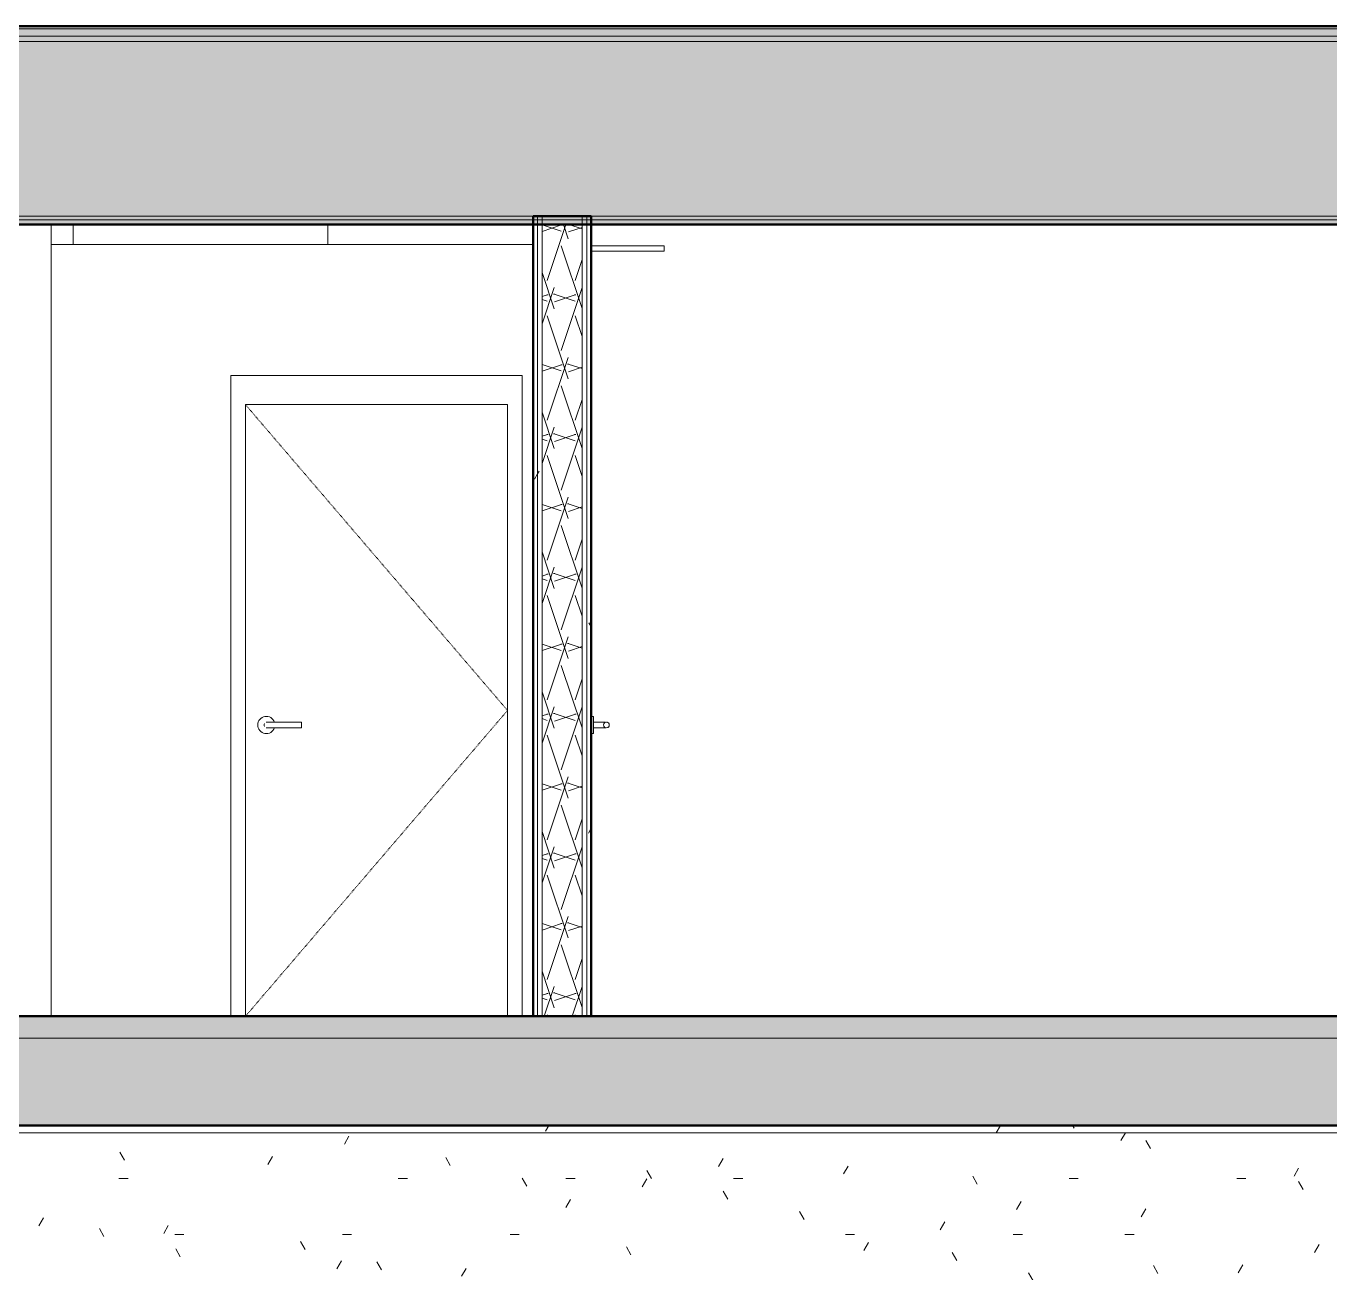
# Model space of a CAD drawing. Header units: inches. Extents: x -4168 to 1483, y -300 to 637.
# Drawn here: x 642.3 to 821.5, y -35.3 to 136 of the extents above; entities that cross this region are included whole.
import ezdxf

# ---------------------------------------------------------------- set-up
doc = ezdxf.new("R2010")
doc.units = ezdxf.units.IN
doc.header["$MEASUREMENT"] = 0
doc.linetypes.add('Dash 1_16_', pattern=[0.125, 0.0625, -0.0625])
doc.linetypes.add('Grid Line 1_2_', pattern=[0.875, 0.5, -0.125, 0.125, -0.125])
for name, color, linetype, lineweight in [('0-3', 10, 'Continuous', 13), ('0-5', 170, 'Continuous', 5), ('A-CLNG-1', 135, 'Continuous', 13), ('A-DOOR-1', 7, 'Dash 1_16_', 9), ('A-DOOR-2', 7, 'Continuous', 9), ('A-DOOR-FRAM-1', 7, 'Continuous', 9), ('A-FLOR-2', 8, 'Continuous', 5), ('A-FLOR-3', 251, 'Continuous', 5), ('A-FLOR-7', 192, 'Continuous', 50), ('A-FLOR-LEVL-1', 51, 'Grid Line 1_2_', 9), ('A-FLOR-MCUT', 51, 'Continuous', 13), ('A-FLOR-PATT-2', 8, 'Continuous', 9), ('A-WALL-2', 10, 'Continuous', 13), ('A-WALL-PATT-1', 7, 'Continuous', 9), ('A-WALL-PATT-2', 253, 'Continuous', 9), ('I-WALL-1', 250, 'Continuous', 50), ('I-WALL-2', 135, 'Continuous', 13), ('S-BEAM-1', 55, 'Continuous', 9)]:
    doc.layers.add(name, color=color, linetype=linetype, lineweight=lineweight)
pattern_1 = [(0, (-10964.796, 146.633), (30.72, 7.68), [1.267, -21.773, 1.267, -21.773, -122.88]), (0, (-10964.796, 146.633), (30.72, 7.68), [-46.08, 1.267, -44.813, 1.267, -21.773, -53.76]), (0, (-10964.796, 146.633), (30.72, 7.68), [-115.2, 1.267, -14.093, 1.267, -37.133]), (120, (-10953.276, 150.473), (-22.011075, 22.7643), [1.267, -21.773, 1.267, -21.773, -122.88]), (120, (-10953.276, 150.473), (-22.011075, 22.7643), [-46.08, 1.267, -44.813, 1.267, -21.773, -53.76]), (120, (-10953.276, 150.473), (-22.011075, 22.7643), [-115.2, 1.267, -14.093, 1.267, -37.133]), (240, (-10949.436, 165.833), (-8.708925, -30.4443), [1.267, -21.773, 1.267, -21.773, -122.88]), (240, (-10949.436, 165.833), (-8.708925, -30.4443), [-46.08, 1.267, -44.813, 1.267, -21.773, -53.76]), (240, (-10949.436, 165.833), (-8.708925, -30.4443), [-115.2, 1.267, -14.093, 1.267, -37.133])]
pattern_2 = [(0, (99.771, 146.633), (15.36, 3.84), [1.267, -10.253, 1.267, -10.253, -61.44]), (0, (99.771, 146.633), (15.36, 3.84), [-23.04, 1.267, -21.773, 1.267, -10.253, -26.88]), (0, (99.771, 146.633), (15.36, 3.84), [-57.6, 1.267, -6.413, 1.267, -17.933]), (120, (105.531, 148.553), (-11.005538, 11.38215), [1.267, -10.253, 1.267, -10.253, -61.44]), (120, (105.531, 148.553), (-11.005538, 11.38215), [-23.04, 1.267, -21.773, 1.267, -10.253, -26.88]), (120, (105.531, 148.553), (-11.005538, 11.38215), [-57.6, 1.267, -6.413, 1.267, -17.933]), (240, (107.451, 156.233), (-4.354462, -15.22215), [1.267, -10.253, 1.267, -10.253, -61.44]), (240, (107.451, 156.233), (-4.354462, -15.22215), [-23.04, 1.267, -21.773, 1.267, -10.253, -26.88]), (240, (107.451, 156.233), (-4.354462, -15.22215), [-57.6, 1.267, -6.413, 1.267, -17.933])]

# ---------------------------------------------------------------- blocks, each defined once
blk = doc.blocks.new('HOLLOW METAL - UNIT DOOR-2125825-BUILDING SECTION - EAST_WEST AT RAMP - LOOKING SOUTH')
at = {"layer": 'A-DOOR-2'}
for p, q in [((-10344.27, 41.18), (-10344.59, 41.18)), ((-10344.27, 41.18), (-10344.27, 40)), ((-10343.09, 40.39), (-10344.27, 40.39)), ((-10344.27, 40), (-10344.27, 38.82)), ((-10344.27, 39.61), (-10343.09, 39.61)), ((-10344.59, 38.82), (-10344.27, 38.82))]:
    blk.add_line(p, q, dxfattribs=at)
at = {"layer": 'A-DOOR-2', "flags": 128}
for points in [[(-10343.09, 40.39), (-10343.07, 40.39), (-10343.05, 40.39), (-10343.02, 40.39), (-10343, 40.39), (-10342.98, 40.39), (-10342.95, 40.39), (-10342.93, 40.39), (-10342.91, 40.39), (-10342.89, 40.39), (-10342.86, 40.39), (-10342.84, 40.39), (-10342.82, 40.39), (-10342.8, 40.39), (-10342.78, 40.39), (-10342.76, 40.39), (-10342.74, 40.39), (-10342.72, 40.39), (-10342.7, 40.39), (-10342.69, 40.39), (-10342.67, 40.39), (-10342.65, 40.39), (-10342.64, 40.39), (-10342.62, 40.39), (-10342.61, 40.39)], [(-10342.59, 39.61), (-10342.61, 39.61), (-10342.62, 39.61), (-10342.63, 39.61), (-10342.65, 39.61), (-10342.67, 39.61), (-10342.68, 39.61), (-10342.7, 39.61), (-10342.72, 39.61), (-10342.74, 39.61), (-10342.75, 39.61), (-10342.77, 39.61), (-10342.79, 39.61), (-10342.81, 39.61), (-10342.84, 39.61), (-10342.86, 39.61), (-10342.88, 39.61), (-10342.9, 39.61), (-10342.92, 39.61), (-10342.95, 39.61), (-10342.97, 39.61), (-10342.99, 39.61), (-10343.02, 39.61), (-10343.04, 39.61), (-10343.06, 39.61), (-10343.09, 39.61), (-10343.09, 39.61)], [(-10342.46, 40.39), (-10342.44, 40.39), (-10342.42, 40.39), (-10342.41, 40.38), (-10342.39, 40.38), (-10342.38, 40.37), (-10342.36, 40.37), (-10342.35, 40.36)], [(-10342.26, 39.69), (-10342.28, 39.68), (-10342.29, 39.67), (-10342.3, 39.66), (-10342.32, 39.65), (-10342.33, 39.65), (-10342.35, 39.64), (-10342.36, 39.63)], [(-10342.14, 39.85), (-10342.15, 39.83), (-10342.15, 39.82), (-10342.16, 39.8), (-10342.17, 39.79), (-10342.18, 39.78), (-10342.19, 39.76), (-10342.2, 39.75)], [(-10342.19, 40.24), (-10342.18, 40.23), (-10342.17, 40.21), (-10342.16, 40.2), (-10342.16, 40.19), (-10342.15, 40.17), (-10342.14, 40.16), (-10342.14, 40.14)], [(-10342.12, 40.1), (-10342.12, 40.08), (-10342.11, 40.07), (-10342.11, 40.05), (-10342.11, 40.04), (-10342.11, 40.02), (-10342.11, 40), (-10342.11, 40)], [(-10342.11, 40), (-10342.11, 39.98), (-10342.11, 39.97), (-10342.11, 39.95), (-10342.11, 39.94), (-10342.12, 39.92), (-10342.12, 39.91), (-10342.12, 39.91)]]:
    blk.add_lwpolyline(points, dxfattribs=at)
at = {"layer": 'A-DOOR-2'}
for start, end in [(0, 180), (180, 0)]:
    blk.add_arc((-10342.5, 40), 0.394, start, end, dxfattribs=at)
blk = doc.blocks.new('HOLLOW METAL - UNIT DOOR-2125827-BUILDING SECTION - EAST_WEST AT RAMP - LOOKING SOUTH')
at = {"layer": 'A-DOOR-1'}
for p, q in [((-11007.49, 352), (-10971.49, 310)), ((-10971.49, 310), (-11007.49, 268))]:
    blk.add_line(p, q, dxfattribs=at)
at = {"layer": 'A-DOOR-2'}
for p, q in [((-11007.49, 352), (-11007.49, 268)), ((-10971.49, 352), (-11007.49, 352)), ((-10971.49, 268), (-10971.49, 352)), ((-10999.81, 308.39), (-11003.95, 308.39)), ((-10999.81, 308.39), (-10999.81, 308)), ((-11003.95, 307.61), (-10999.81, 307.61)), ((-10999.81, 308), (-10999.81, 307.61))]:
    blk.add_line(p, q, dxfattribs=at)
at = {"layer": 'A-DOOR-2', "flags": 128}
for points in [[(-11003.95, 308.39), (-11003.97, 308.39), (-11003.99, 308.39), (-11004.02, 308.39), (-11004.04, 308.39), (-11004.06, 308.39), (-11004.09, 308.39), (-11004.11, 308.39), (-11004.13, 308.39), (-11004.15, 308.39), (-11004.18, 308.39), (-11004.2, 308.39), (-11004.22, 308.39), (-11004.24, 308.39), (-11004.26, 308.39), (-11004.28, 308.39), (-11004.3, 308.39), (-11004.32, 308.39), (-11004.34, 308.39), (-11004.35, 308.39), (-11004.37, 308.39), (-11004.39, 308.39), (-11004.4, 308.39), (-11004.42, 308.39), (-11004.43, 308.39), (-11004.44, 308.39), (-11004.46, 308.39), (-11004.47, 308.39), (-11004.48, 308.39), (-11004.49, 308.39), (-11004.5, 308.39), (-11004.5, 308.39), (-11004.51, 308.39), (-11004.52, 308.39), (-11004.52, 308.39), (-11004.53, 308.39), (-11004.53, 308.39), (-11004.53, 308.39), (-11004.54, 308.39), (-11004.54, 308.39)], [(-11004.54, 307.61), (-11004.54, 307.61), (-11004.53, 307.61), (-11004.53, 307.61), (-11004.53, 307.61), (-11004.52, 307.61), (-11004.52, 307.61), (-11004.51, 307.61), (-11004.51, 307.61), (-11004.5, 307.61), (-11004.49, 307.61), (-11004.48, 307.61), (-11004.47, 307.61), (-11004.46, 307.61), (-11004.45, 307.61), (-11004.43, 307.61), (-11004.42, 307.61), (-11004.4, 307.61), (-11004.39, 307.61), (-11004.37, 307.61), (-11004.36, 307.61), (-11004.34, 307.61), (-11004.32, 307.61), (-11004.3, 307.61), (-11004.28, 307.61), (-11004.26, 307.61), (-11004.24, 307.61), (-11004.22, 307.61), (-11004.2, 307.61), (-11004.18, 307.61), (-11004.16, 307.61), (-11004.14, 307.61), (-11004.12, 307.61), (-11004.09, 307.61), (-11004.07, 307.61), (-11004.05, 307.61), (-11004.02, 307.61), (-11004, 307.61), (-11003.98, 307.61), (-11003.95, 307.61), (-11003.95, 307.61)]]:
    blk.add_lwpolyline(points, dxfattribs=at)
at = {"layer": 'A-DOOR-2'}
for centre, radius, start, end in [((-11004.63, 308), 1.18, 19.6343, 180), ((-11004.54, 308), 0.394, 150, 180), ((-11004.54, 308), 0.394, 90, 105), ((-11004.63, 308), 1.18, 180, 340.4367), ((-11004.54, 308), 0.394, 180, 210), ((-11004.54, 308), 0.394, 255, 270)]:
    blk.add_arc(centre, radius, start, end, dxfattribs=at)
at = {"layer": 'A-DOOR-FRAM-1'}
for p, q in [((-11009.49, 356), (-11009.49, 268)), ((-10969.49, 356), (-11009.49, 356)), ((-10969.49, 268), (-10969.49, 356)), ((-11007.49, 268), (-11007.49, 352)), ((-11007.49, 352), (-10971.49, 352)), ((-10971.49, 268), (-10971.49, 352))]:
    blk.add_line(p, q, dxfattribs=at)
blk = doc.blocks.new('CTR - 1st Phase - Common Walls_rvt-2-BUILDING SECTION - EAST_WEST AT RAMP - LOOKING SOUTH')
at = {"layer": 'A-WALL-PATT-1'}
h = blk.add_hatch(dxfattribs=at)
h.set_pattern_fill('FP_23', color=256, style=0, pattern_type=2)
h.set_pattern_definition(pattern_1)
h.paths.add_polyline_path([(-10351.96, 0), (-10351.96, 108.75), (-10352.59, 108.75), (-10352.59, 0)], flags=0)
h = blk.add_hatch(dxfattribs=at)
h.set_pattern_fill('FP_23', color=256, style=0, pattern_type=2)
h.set_pattern_definition(pattern_1)
h.paths.add_polyline_path([(-10351.34, 0), (-10351.34, 108.75), (-10351.96, 108.75), (-10351.96, 0)], flags=0)
h = blk.add_hatch(dxfattribs=at)
h.set_pattern_fill('FP_23', color=256, style=0, pattern_type=2)
h.set_pattern_definition(pattern_1)
h.paths.add_polyline_path([(-10344.59, 0), (-10344.59, 108.75), (-10345.21, 108.75), (-10345.21, 0)], flags=0)
at = {"layer": 'A-WALL-PATT-2'}
h = blk.add_hatch(dxfattribs=at)
h.set_pattern_fill('FP_26', color=256, style=0, pattern_type=2)
h.set_pattern_definition([(161.57, (-10964.316, 147.113), (-3.8399538, -1.54e-05), [0, -27.322, 3.034, 0]), (18.43, (-10965.276, 147.113), (-3.8399538, 1.54e-05), [0, -27.322, 3.034, 0]), (108.43, (-10964.316, 147.113), (1.919622, -9.6005246), [9.106, -21.25]), (71.57, (-10965.276, 147.113), (1.919622, 9.6005246), [9.106, -21.25])])
h.paths.add_polyline_path([(-10345.84, 0), (-10345.84, 108.75), (-10351.34, 108.75), (-10351.34, 0)], flags=0)
at = {"layer": 'A-CLNG-1'}
for p, q in [((-10344.59, 105.82), (-10334.57, 105.82)), ((-10334.57, 105.82), (-10334.57, 105.07)), ((-10334.57, 105.07), (-10344.59, 105.07))]:
    blk.add_line(p, q, dxfattribs=at)
at = {"layer": 'A-WALL-2'}
for p, q in [((-10351.96, 109.88), (-10351.96, 0)), ((-10351.34, 109.88), (-10351.34, 0)), ((-10345.84, 109.88), (-10345.84, 0)), ((-10345.21, 109.88), (-10345.21, 0))]:
    blk.add_line(p, q, dxfattribs=at)
at = {"layer": 'I-WALL-1'}
for p, q in [((-10344.59, 109.88), (-10352.59, 109.88)), ((-10352.59, 109.88), (-10352.59, 0)), ((-10344.59, 0), (-10344.59, 109.88)), ((-10352.59, 0), (-10344.59, 0))]:
    blk.add_line(p, q, dxfattribs=at)
at = {"layer": 'I-WALL-2'}
for p, q in [((-10418.79, 106), (-10418.79, 108.75)), ((-10415.79, 108.75), (-10415.79, 106)), ((-10380.79, 108.75), (-10380.79, 106)), ((-10418.79, 0), (-10418.79, 106)), ((-10418.79, 106), (-10410.79, 106)), ((-10352.59, 106), (-10410.79, 106)), ((-10394.09, 0), (-10394.09, 88)), ((-10394.09, 88), (-10354.09, 88)), ((-10354.09, 88), (-10354.09, 0))]:
    blk.add_line(p, q, dxfattribs=at)
at = {"layer": '0-3'}
for name, p in [('HOLLOW METAL - UNIT DOOR-2125827-BUILDING SECTION - EAST_WEST AT RAMP - LOOKING SOUTH', (615.4, -268)), ('HOLLOW METAL - UNIT DOOR-2125825-BUILDING SECTION - EAST_WEST AT RAMP - LOOKING SOUTH', (0, 0))]:
    blk.add_blockref(name, p, dxfattribs=at)
blk = doc.blocks.new('Inverted Tee Beam - 24IT40-2543527-BUILDING SECTION - EAST_WEST AT RAMP - LOOKING SOUTH')
at = {"layer": 'S-BEAM-1'}
h = blk.add_hatch(dxfattribs=at)
h.set_pattern_fill('FP_23', color=256, style=0, pattern_type=2)
h.set_pattern_definition(pattern_1)
h.paths.add_polyline_path([(-10450.79, -16), (-10175.19, -16), (-10175.19, -15), (-10458.16, -15), (-10458.16, -16)], flags=0)
h.paths.add_polyline_path([(-10158.57, -16), (-10158.57, -15), (-10159.19, -15), (-10159.19, -16)], flags=0)
h = blk.add_hatch(dxfattribs=at)
h.set_pattern_fill('FP_23', color=256, style=0, pattern_type=2)
h.set_pattern_definition(pattern_1)
h.paths.add_polyline_path([(-10274.24, -43.21), (-10158.57, -43.21), (-10158.57, -16), (-10458.16, -16), (-10458.16, -43.21), (-10353.74, -43.21)], flags=0)
blk.add_line((-10458.16, -16), (-10158.57, -16), dxfattribs=at)

msp = doc.modelspace()

# ---------------------------------------------------------------- hatches: boundary and pattern name
at = {"layer": 'A-FLOR-2'}
h = msp.add_hatch(color=256, dxfattribs=at)
h.paths.add_polyline_path([(-1018.4145, 135.625), (-774.4226, 135.625), (-774.4226, 135.875), (-1045.7726, 135.875), (-1045.7726, 135.625), (-1021.6226, 135.625)], flags=0)
h.paths.add_polyline_path([(834.9012, 135.625), (1076.1274, 135.625), (1076.1274, 135.875), (-366.4226, 135.875), (-366.4226, 135.625), (806.3335, 135.625)], flags=0)
at = {"layer": 'A-FLOR-3'}
h = msp.add_hatch(color=256, dxfattribs=at)
h.paths.add_polyline_path([(-1016.4976, 109.375), (-778.1726, 109.3827), (-778.1726, 109.875), (-1016.4976, 109.875), (-1016.4976, 109.4358)], flags=0)
h.paths.add_polyline_path([(-774.4226, 109.375), (-774.4226, 109.875), (-774.6726, 109.875), (-774.6726, 109.375)], flags=0)
h.paths.add_polyline_path([(756.0367, 109.375), (1046.8524, 109.375), (1046.8524, 109.875), (-366.4226, 109.875), (-366.4226, 109.375), (711.9774, 109.375)], flags=0)
at = {"layer": 'A-FLOR-PATT-2'}
h = msp.add_hatch(dxfattribs=at)
h.set_pattern_fill('FP_25', color=256, style=0, pattern_type=2)
h.set_pattern_definition([(0, (99.771, 146.633), (0, 4.798), []), (315, (99.7708, 146.633), (4.798427, 0), [6.786, -6.786]), (45, (99.7708, 146.633), (4.798427, 0), [6.786, -6.786])])
h.paths.add_polyline_path([(-1022.6226, 133.875), (-774.4226, 133.875), (-774.4226, 134.625), (-1051.2726, 134.625), (-1051.2726, 133.875), (-1023.6226, 133.875)], flags=0)
h.paths.add_polyline_path([(834.9012, 133.875), (1081.6274, 133.875), (1081.5963, 134.625), (-366.4226, 134.625), (-366.4226, 133.875), (821.9952, 133.875)], flags=0)
h = msp.add_hatch(dxfattribs=at)
h.set_pattern_fill('FP_24', color=256, style=0, pattern_type=2)
h.set_pattern_definition(pattern_2)
h.paths.add_polyline_path([(-1045.1476, 134.625), (-774.4226, 134.625), (-774.4226, 135.625), (-1045.7726, 135.625), (-1045.7726, 134.625)], flags=0)
h.paths.add_polyline_path([(834.9012, 134.625), (1076.1274, 134.625), (1076.1274, 135.625), (-366.4226, 135.625), (-366.4226, 134.625), (815.2831, 134.625)], flags=0)
h = msp.add_hatch(dxfattribs=at)
h.set_pattern_fill('FP_26', color=256, style=0, pattern_type=2)
h.set_pattern_definition([(161.57, (100.2508, 147.113), (-3.8399538, -1.54e-05), [0, -27.322, 3.034, 0]), (18.43, (99.2908, 147.113), (-3.8399538, 1.54e-05), [0, -27.322, 3.034, 0]), (108.43, (100.2508, 147.113), (1.919622, -9.6005246), [9.106, -21.25]), (71.57, (99.2908, 147.113), (1.919622, 9.6005246), [9.106, -21.25])])
h.paths.add_polyline_path([(-1051.2726, 109.875), (-774.4226, 109.875), (-774.4226, 133.875), (-1051.2726, 133.875), (-1051.2726, 114.4085)], flags=0)
h.paths.add_polyline_path([(-366.4226, 109.875), (1081.6274, 109.875), (1081.6274, 133.875), (-366.4226, 133.875), (-366.4226, 114.4085)], flags=0)
h = msp.add_hatch(dxfattribs=at)
h.set_pattern_fill('FP_23', color=256, style=0, pattern_type=2)
h.set_pattern_definition([(0, (99.771, 146.633), (30.72, 7.68), [1.267, -21.773, 1.267, -21.773, -122.88]), (0, (99.771, 146.633), (30.72, 7.68), [-46.08, 1.267, -44.813, 1.267, -21.773, -53.76]), (0, (99.771, 146.633), (30.72, 7.68), [-115.2, 1.267, -14.093, 1.267, -37.133]), (120, (111.291, 150.473), (-22.011075, 22.7643), [1.267, -21.773, 1.267, -21.773, -122.88]), (120, (111.291, 150.473), (-22.011075, 22.7643), [-46.08, 1.267, -44.813, 1.267, -21.773, -53.76]), (120, (111.291, 150.473), (-22.011075, 22.7643), [-115.2, 1.267, -14.093, 1.267, -37.133]), (240, (115.131, 165.833), (-8.708925, -30.4443), [1.267, -21.773, 1.267, -21.773, -122.88]), (240, (115.131, 165.833), (-8.708925, -30.4443), [-46.08, 1.267, -44.813, 1.267, -21.773, -53.76]), (240, (115.131, 165.833), (-8.708925, -30.4443), [-115.2, 1.267, -14.093, 1.267, -37.133])])
h.paths.add_polyline_path([(-774.6726, 108.75), (-774.4226, 108.75), (-774.4226, 109.375), (-774.6726, 109.375), (-774.6726, 108.7506)], flags=0)
h.paths.add_polyline_path([(-778.1726, 108.75), (-778.1726, 109.375), (-1016.4976, 109.375), (-1016.4976, 108.75), (-778.4226, 108.75)], flags=0)
h.paths.add_polyline_path([(-366.4226, 108.75), (1046.8524, 108.75), (1046.8524, 109.375), (-366.4226, 109.375)], flags=0)
h = msp.add_hatch(dxfattribs=at)
h.set_pattern_fill('FP_24', color=256, style=0, pattern_type=2)
h.set_pattern_definition(pattern_2)
h.paths.add_polyline_path([(-776.6226, -3), (-774.4226, -3), (-774.4226, 0), (-1022.6226, 0), (-1022.6226, -3), (-778.4226, -3)], flags=0)
h.paths.add_polyline_path([(691.7774, -3), (1052.9774, -3), (1052.9774, 0), (-366.4226, 0), (-366.4226, -3), (677.1722, -3)], flags=0)
h = msp.add_hatch(dxfattribs=at)
h.set_pattern_fill('FP_35', color=256, style=0, pattern_type=2)
h.set_pattern_definition([(50, (99.77, 146.633), (27.5427, -2.4099), [2.88, -31.68]), (355, (99.77, 146.633), (-5.32784, 28.8843), [2.304, -25.344]), (100.451, (102.067, 146.432), (22.2153, 26.4739), [2.448, -26.924]), (46.184, (99.77, 154.313), (40.9819, -6.3564), [4.32, -47.52]), (96.636, (103.187, 153.784), (35.8907, 37.4062), [3.671, -40.386]), (351.184, (99.77, 154.313), (35.891, 37.4062), [3.456, -38.016]), (21, (103.61, 152.393), (22.92104, -15.46073), [2.88, -31.68]), (326, (103.61, 152.393), (9.3435, 27.84574), [2.304, -25.344]), (71.451, (105.522, 151.105), (32.2648, 12.3844), [2.448, -26.924]), (37.5, (99.771, 146.633), (0.466855, 12.78271), [1.267, -23.77, 1.267, -24.461, -25.44]), (37.5, (99.771, 146.633), (0.466855, 12.78271), [-50.765, 1.267, -24.173]), (7.5, (99.771, 146.633), (10.10159, 15.14509), [1.267, -13.402, 1.267, -23.194, -9.696]), (7.5, (99.771, 146.633), (10.10159, 15.14509), [-39.13, 1.267, -8.429]), (327.5, (91.208, 146.633), (20.49916, -0.86578), [1.267, -8.333, 1.267, -28.685, -39.744]), (327.5, (91.208, 146.633), (20.49916, -0.86578), [-39.552, 1.267, -38.477]), (317.5, (87.368, 146.633), (22.39478, 3.8443), [1.267, -11.213, 1.267, -18.624, -28.224]), (317.5, (87.368, 146.633), (22.39478, 3.8443), [-32.371, 1.267, -26.957])])
h.paths.add_polyline_path([(-1018.6224, -15), (-766.4226, -15), (-766.4226, -3), (-1022.6226, -3), (-1022.6226, -15), (-1018.6226, -15)], flags=0)
h.paths.add_polyline_path([(203.9852, -15), (1052.9774, -15), (1052.9774, -3.25), (1047.4774, -3.249), (1047.4774, -3), (-366.4226, -3), (-366.4226, -15), (125.1207, -15)], flags=0)

# ---------------------------------------------------------------- linework, layer by layer
at = {"layer": 'A-FLOR-7'}
for p, q in [((1075.5024, 136), (-366.4226, 136)), ((-366.4226, 108.75), (1046.8524, 108.75)), ((1052.9774, 0), (-366.4226, 0)), ((-366.4226, -15), (1052.9774, -15))]:
    msp.add_line(p, q, dxfattribs=at)
at = {"layer": 'A-FLOR-LEVL-1'}
for p, q in [((-1138.4549, 136), (1405.5613, 136)), ((-1138.4549, 0), (1405.5613, 0))]:
    msp.add_line(p, q, dxfattribs=at)
at = {"layer": 'A-FLOR-MCUT'}
for p, q in [((1076.1274, 135.875), (-366.4226, 135.875)), ((1076.1274, 135.625), (-366.4226, 135.625)), ((1076.1274, 134.625), (-366.4226, 134.625)), ((1081.6274, 133.875), (-366.4226, 133.875)), ((1046.8524, 109.875), (-366.4226, 109.875)), ((1046.8524, 109.375), (-366.4226, 109.375)), ((1052.9774, -3), (-366.4226, -3))]:
    msp.add_line(p, q, dxfattribs=at)

# ---------------------------------------------------------------- block references
at = {"layer": '0-5'}
msp.add_blockref('CTR - 1st Phase - Common Walls_rvt-2-BUILDING SECTION - EAST_WEST AT RAMP - LOOKING SOUTH', (11064.5668, 0), dxfattribs=at)
at = {"layer": 'S-BEAM-1'}
msp.add_blockref('Inverted Tee Beam - 24IT40-2543527-BUILDING SECTION - EAST_WEST AT RAMP - LOOKING SOUTH', (11064.5668, 0), dxfattribs=at)

doc.saveas('drawing.dxf')
